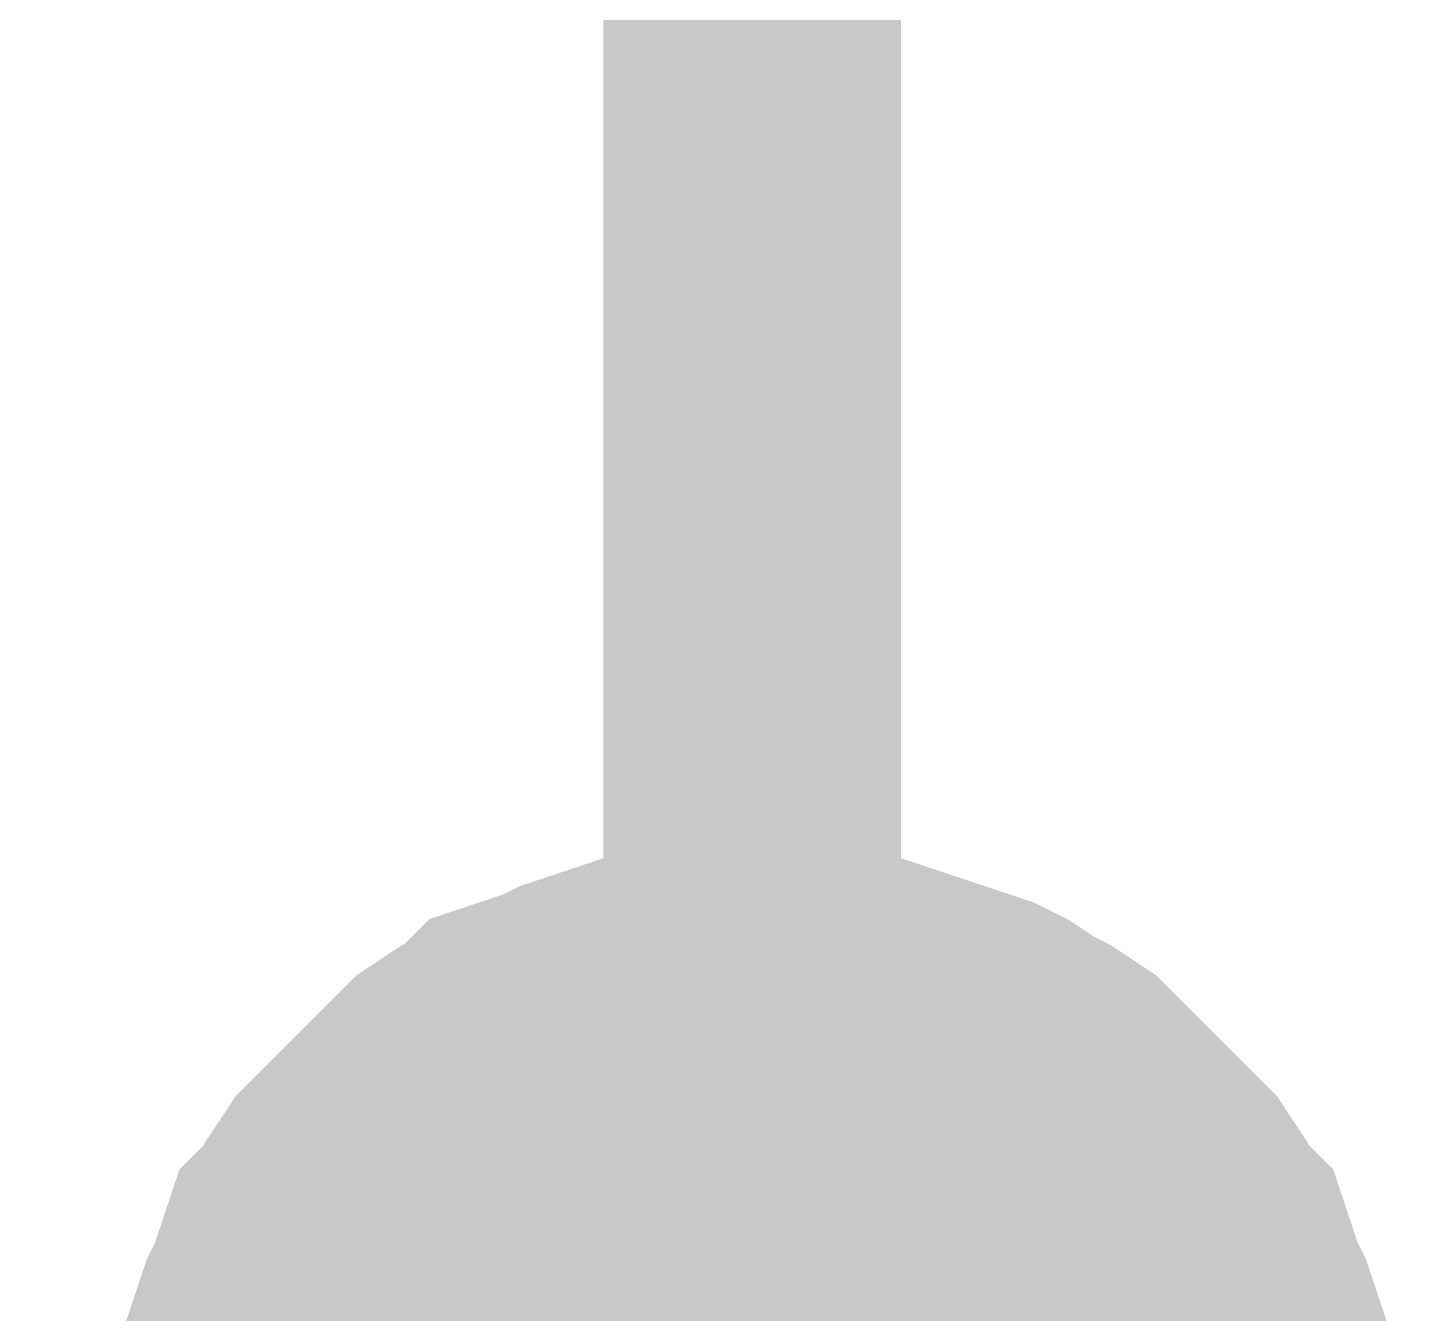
# Model space of a CAD drawing. Header units: inches. Extents: x 0 to 431, y 0 to 297.
# Drawn here: x 151.126 to 152.518, y 155.579 to 156.873 of the extents above; entities that cross this region are included whole.
import ezdxf

# ---------------------------------------------------------------- set-up
doc = ezdxf.new("R2010")
doc.units = ezdxf.units.IN
doc.layers.add('Sheet', color=255, linetype='Continuous')

msp = doc.modelspace()

# ---------------------------------------------------------------- linework, layer by layer
at = {"layer": 'Sheet'}
for points in [[(124.0047, 133.8324, 0.2997, 0.2997, 0), (151.8554, 133.8324, 0.2997, 0.2997, 0), (151.8554, 155.3999, 0.2997, 0.2997, 0), (151.8554, 169.5401, 0.2997, 0.2997, 0), (106.7818, 169.5401, 0.2997, 0.2997, 0)], [(151.3513, 155.4251, 0.2997, 0.2997, 0), (151.3513, 155.4503, 0.2997, 0.2997, 0), (151.3597, 155.4755, 0.2997, 0.2997, 0), (151.3597, 155.5007, 0.2997, 0.2997, 0), (151.3681, 155.5259, 0.2997, 0.2997, 0), (151.3765, 155.5511, 0.2997, 0.2997, 0), (151.3849, 155.5763, 0.2997, 0.2997, 0), (151.3933, 155.5931, 0.2997, 0.2997, 0), (151.4017, 155.6183, 0.2997, 0.2997, 0), (151.4101, 155.6435, 0.2997, 0.2997, 0), (151.4269, 155.6603, 0.2997, 0.2997, 0), (151.4353, 155.6771, 0.2997, 0.2997, 0), (151.4521, 155.7024, 0.2997, 0.2997, 0), (151.4689, 155.7192, 0.2997, 0.2997, 0), (151.4857, 155.736, 0.2997, 0.2997, 0), (151.5025, 155.7528, 0.2997, 0.2997, 0), (151.5193, 155.7696, 0.2997, 0.2997, 0), (151.5361, 155.7864, 0.2997, 0.2997, 0), (151.5529, 155.8032, 0.2997, 0.2997, 0), (151.5781, 155.82, 0.2997, 0.2997, 0), (151.5949, 155.8284, 0.2997, 0.2997, 0), (151.6117, 155.8452, 0.2997, 0.2997, 0), (151.6369, 155.8536, 0.2997, 0.2997, 0), (151.6621, 155.862, 0.2997, 0.2997, 0), (151.6789, 155.8704, 0.2997, 0.2997, 0), (151.7041, 155.8788, 0.2997, 0.2997, 0), (151.7293, 155.8872, 0.2997, 0.2997, 0), (151.7546, 155.8956, 0.2997, 0.2997, 0), (151.7798, 155.8956, 0.2997, 0.2997, 0), (151.805, 155.904, 0.2997, 0.2997, 0), (151.8302, 155.904, 0.2997, 0.2997, 0), (151.8554, 155.904, 0.2997, 0.2997, 0)], [(151.3513, 155.4251, 0.2997, 0.2997, 0), (151.3513, 155.4503, 0.2997, 0.2997, 0), (151.3597, 155.4755, 0.2997, 0.2997, 0), (151.3597, 155.5007, 0.2997, 0.2997, 0), (151.3681, 155.5259, 0.2997, 0.2997, 0), (151.3765, 155.5511, 0.2997, 0.2997, 0), (151.3849, 155.5763, 0.2997, 0.2997, 0), (151.3933, 155.5931, 0.2997, 0.2997, 0), (151.4017, 155.6183, 0.2997, 0.2997, 0), (151.4101, 155.6435, 0.2997, 0.2997, 0), (151.4269, 155.6603, 0.2997, 0.2997, 0), (151.4353, 155.6771, 0.2997, 0.2997, 0), (151.4521, 155.7024, 0.2997, 0.2997, 0), (151.4689, 155.7192, 0.2997, 0.2997, 0), (151.4857, 155.736, 0.2997, 0.2997, 0), (151.5025, 155.7528, 0.2997, 0.2997, 0), (151.5193, 155.7696, 0.2997, 0.2997, 0), (151.5361, 155.7864, 0.2997, 0.2997, 0), (151.5529, 155.8032, 0.2997, 0.2997, 0), (151.5781, 155.82, 0.2997, 0.2997, 0), (151.5949, 155.8284, 0.2997, 0.2997, 0), (151.6117, 155.8452, 0.2997, 0.2997, 0), (151.6369, 155.8536, 0.2997, 0.2997, 0), (151.6621, 155.862, 0.2997, 0.2997, 0), (151.6789, 155.8704, 0.2997, 0.2997, 0), (151.7041, 155.8788, 0.2997, 0.2997, 0), (151.7293, 155.8872, 0.2997, 0.2997, 0), (151.7546, 155.8956, 0.2997, 0.2997, 0), (151.7798, 155.8956, 0.2997, 0.2997, 0), (151.805, 155.904, 0.2997, 0.2997, 0), (151.8302, 155.904, 0.2997, 0.2997, 0), (151.8554, 155.904, 0.2997, 0.2997, 0)], [(151.3513, 155.4251, 0.2997, 0.2997, 0), (151.3513, 155.4503, 0.2997, 0.2997, 0), (151.3597, 155.4755, 0.2997, 0.2997, 0), (151.3597, 155.5007, 0.2997, 0.2997, 0), (151.3681, 155.5259, 0.2997, 0.2997, 0), (151.3765, 155.5511, 0.2997, 0.2997, 0), (151.3849, 155.5763, 0.2997, 0.2997, 0), (151.3933, 155.5931, 0.2997, 0.2997, 0), (151.4017, 155.6183, 0.2997, 0.2997, 0), (151.4101, 155.6435, 0.2997, 0.2997, 0), (151.4269, 155.6603, 0.2997, 0.2997, 0), (151.4353, 155.6771, 0.2997, 0.2997, 0), (151.4521, 155.7024, 0.2997, 0.2997, 0), (151.4689, 155.7192, 0.2997, 0.2997, 0), (151.4857, 155.736, 0.2997, 0.2997, 0), (151.5025, 155.7528, 0.2997, 0.2997, 0), (151.5193, 155.7696, 0.2997, 0.2997, 0), (151.5361, 155.7864, 0.2997, 0.2997, 0), (151.5529, 155.8032, 0.2997, 0.2997, 0), (151.5781, 155.82, 0.2997, 0.2997, 0), (151.5949, 155.8284, 0.2997, 0.2997, 0), (151.6117, 155.8452, 0.2997, 0.2997, 0), (151.6369, 155.8536, 0.2997, 0.2997, 0), (151.6621, 155.862, 0.2997, 0.2997, 0), (151.6789, 155.8704, 0.2997, 0.2997, 0), (151.7041, 155.8788, 0.2997, 0.2997, 0), (151.7293, 155.8872, 0.2997, 0.2997, 0), (151.7546, 155.8956, 0.2997, 0.2997, 0), (151.7798, 155.8956, 0.2997, 0.2997, 0), (151.805, 155.904, 0.2997, 0.2997, 0), (151.8302, 155.904, 0.2997, 0.2997, 0), (151.8554, 155.904, 0.2997, 0.2997, 0)], [(151.3513, 155.4251, 0.2997, 0.2997, 0), (151.3513, 155.4503, 0.2997, 0.2997, 0), (151.3597, 155.4755, 0.2997, 0.2997, 0), (151.3597, 155.5007, 0.2997, 0.2997, 0), (151.3681, 155.5259, 0.2997, 0.2997, 0), (151.3765, 155.5511, 0.2997, 0.2997, 0), (151.3849, 155.5763, 0.2997, 0.2997, 0), (151.3933, 155.5931, 0.2997, 0.2997, 0), (151.4017, 155.6183, 0.2997, 0.2997, 0), (151.4101, 155.6435, 0.2997, 0.2997, 0), (151.4269, 155.6603, 0.2997, 0.2997, 0), (151.4353, 155.6771, 0.2997, 0.2997, 0), (151.4521, 155.7024, 0.2997, 0.2997, 0), (151.4689, 155.7192, 0.2997, 0.2997, 0), (151.4857, 155.736, 0.2997, 0.2997, 0), (151.5025, 155.7528, 0.2997, 0.2997, 0), (151.5193, 155.7696, 0.2997, 0.2997, 0), (151.5361, 155.7864, 0.2997, 0.2997, 0), (151.5529, 155.8032, 0.2997, 0.2997, 0), (151.5781, 155.82, 0.2997, 0.2997, 0), (151.5949, 155.8284, 0.2997, 0.2997, 0), (151.6117, 155.8452, 0.2997, 0.2997, 0), (151.6369, 155.8536, 0.2997, 0.2997, 0), (151.6621, 155.862, 0.2997, 0.2997, 0), (151.6789, 155.8704, 0.2997, 0.2997, 0), (151.7041, 155.8788, 0.2997, 0.2997, 0), (151.7293, 155.8872, 0.2997, 0.2997, 0), (151.7546, 155.8956, 0.2997, 0.2997, 0), (151.7798, 155.8956, 0.2997, 0.2997, 0), (151.805, 155.904, 0.2997, 0.2997, 0), (151.8302, 155.904, 0.2997, 0.2997, 0), (151.8554, 155.904, 0.2997, 0.2997, 0)], [(151.8554, 155.904, 0.2997, 0.2997, 0), (151.8554, 155.904, 0.2997, 0.2997, 0)], [(151.8554, 155.904, 0.2997, 0.2997, 0), (151.8806, 155.904, 0.2997, 0.2997, 0), (151.9058, 155.904, 0.2997, 0.2997, 0), (151.931, 155.8956, 0.2997, 0.2997, 0), (151.9562, 155.8956, 0.2997, 0.2997, 0), (151.9814, 155.8872, 0.2997, 0.2997, 0), (152.0066, 155.8788, 0.2997, 0.2997, 0), (152.0318, 155.8704, 0.2997, 0.2997, 0), (152.057, 155.862, 0.2997, 0.2997, 0), (152.0822, 155.8536, 0.2997, 0.2997, 0), (152.099, 155.8452, 0.2997, 0.2997, 0), (152.1242, 155.8284, 0.2997, 0.2997, 0), (152.141, 155.82, 0.2997, 0.2997, 0), (152.1662, 155.8032, 0.2997, 0.2997, 0), (152.183, 155.7864, 0.2997, 0.2997, 0), (152.1998, 155.7696, 0.2997, 0.2997, 0), (152.2166, 155.7528, 0.2997, 0.2997, 0), (152.2334, 155.736, 0.2997, 0.2997, 0), (152.2502, 155.7192, 0.2997, 0.2997, 0), (152.267, 155.7024, 0.2997, 0.2997, 0), (152.2838, 155.6771, 0.2997, 0.2997, 0), (152.2922, 155.6603, 0.2997, 0.2997, 0), (152.309, 155.6435, 0.2997, 0.2997, 0), (152.3174, 155.6183, 0.2997, 0.2997, 0), (152.3258, 155.5931, 0.2997, 0.2997, 0), (152.3342, 155.5763, 0.2997, 0.2997, 0), (152.3427, 155.5511, 0.2997, 0.2997, 0), (152.3511, 155.5259, 0.2997, 0.2997, 0), (152.3595, 155.5007, 0.2997, 0.2997, 0), (152.3595, 155.4755, 0.2997, 0.2997, 0), (152.3679, 155.4503, 0.2997, 0.2997, 0), (152.3679, 155.4251, 0.2997, 0.2997, 0)], [(151.8554, 155.904, 0.2997, 0.2997, 0), (151.8554, 155.904, 0.2997, 0.2997, 0)], [(151.8554, 155.904, 0.2997, 0.2997, 0), (151.8806, 155.904, 0.2997, 0.2997, 0), (151.9058, 155.904, 0.2997, 0.2997, 0), (151.931, 155.8956, 0.2997, 0.2997, 0), (151.9562, 155.8956, 0.2997, 0.2997, 0), (151.9814, 155.8872, 0.2997, 0.2997, 0), (152.0066, 155.8788, 0.2997, 0.2997, 0), (152.0318, 155.8704, 0.2997, 0.2997, 0), (152.057, 155.862, 0.2997, 0.2997, 0), (152.0822, 155.8536, 0.2997, 0.2997, 0), (152.099, 155.8452, 0.2997, 0.2997, 0), (152.1242, 155.8284, 0.2997, 0.2997, 0), (152.141, 155.82, 0.2997, 0.2997, 0), (152.1662, 155.8032, 0.2997, 0.2997, 0), (152.183, 155.7864, 0.2997, 0.2997, 0), (152.1998, 155.7696, 0.2997, 0.2997, 0), (152.2166, 155.7528, 0.2997, 0.2997, 0), (152.2334, 155.736, 0.2997, 0.2997, 0), (152.2502, 155.7192, 0.2997, 0.2997, 0), (152.267, 155.7024, 0.2997, 0.2997, 0), (152.2838, 155.6771, 0.2997, 0.2997, 0), (152.2922, 155.6603, 0.2997, 0.2997, 0), (152.309, 155.6435, 0.2997, 0.2997, 0), (152.3174, 155.6183, 0.2997, 0.2997, 0), (152.3258, 155.5931, 0.2997, 0.2997, 0), (152.3342, 155.5763, 0.2997, 0.2997, 0), (152.3427, 155.5511, 0.2997, 0.2997, 0), (152.3511, 155.5259, 0.2997, 0.2997, 0), (152.3595, 155.5007, 0.2997, 0.2997, 0), (152.3595, 155.4755, 0.2997, 0.2997, 0), (152.3679, 155.4503, 0.2997, 0.2997, 0), (152.3679, 155.4251, 0.2997, 0.2997, 0)], [(151.8554, 155.904, 0.2997, 0.2997, 0), (151.8554, 155.904, 0.2997, 0.2997, 0)], [(151.8554, 155.904, 0.2997, 0.2997, 0), (151.8806, 155.904, 0.2997, 0.2997, 0), (151.9058, 155.904, 0.2997, 0.2997, 0), (151.931, 155.8956, 0.2997, 0.2997, 0), (151.9562, 155.8956, 0.2997, 0.2997, 0), (151.9814, 155.8872, 0.2997, 0.2997, 0), (152.0066, 155.8788, 0.2997, 0.2997, 0), (152.0318, 155.8704, 0.2997, 0.2997, 0), (152.057, 155.862, 0.2997, 0.2997, 0), (152.0822, 155.8536, 0.2997, 0.2997, 0), (152.099, 155.8452, 0.2997, 0.2997, 0), (152.1242, 155.8284, 0.2997, 0.2997, 0), (152.141, 155.82, 0.2997, 0.2997, 0), (152.1662, 155.8032, 0.2997, 0.2997, 0), (152.183, 155.7864, 0.2997, 0.2997, 0), (152.1998, 155.7696, 0.2997, 0.2997, 0), (152.2166, 155.7528, 0.2997, 0.2997, 0), (152.2334, 155.736, 0.2997, 0.2997, 0), (152.2502, 155.7192, 0.2997, 0.2997, 0), (152.267, 155.7024, 0.2997, 0.2997, 0), (152.2838, 155.6771, 0.2997, 0.2997, 0), (152.2922, 155.6603, 0.2997, 0.2997, 0), (152.309, 155.6435, 0.2997, 0.2997, 0), (152.3174, 155.6183, 0.2997, 0.2997, 0), (152.3258, 155.5931, 0.2997, 0.2997, 0), (152.3342, 155.5763, 0.2997, 0.2997, 0), (152.3427, 155.5511, 0.2997, 0.2997, 0), (152.3511, 155.5259, 0.2997, 0.2997, 0), (152.3595, 155.5007, 0.2997, 0.2997, 0), (152.3595, 155.4755, 0.2997, 0.2997, 0), (152.3679, 155.4503, 0.2997, 0.2997, 0), (152.3679, 155.4251, 0.2997, 0.2997, 0)], [(151.8554, 155.904, 0.2997, 0.2997, 0), (151.8554, 155.904, 0.2997, 0.2997, 0)], [(151.8554, 155.904, 0.2997, 0.2997, 0), (151.8806, 155.904, 0.2997, 0.2997, 0), (151.9058, 155.904, 0.2997, 0.2997, 0), (151.931, 155.8956, 0.2997, 0.2997, 0), (151.9562, 155.8956, 0.2997, 0.2997, 0), (151.9814, 155.8872, 0.2997, 0.2997, 0), (152.0066, 155.8788, 0.2997, 0.2997, 0), (152.0318, 155.8704, 0.2997, 0.2997, 0), (152.057, 155.862, 0.2997, 0.2997, 0), (152.0822, 155.8536, 0.2997, 0.2997, 0), (152.099, 155.8452, 0.2997, 0.2997, 0), (152.1242, 155.8284, 0.2997, 0.2997, 0), (152.141, 155.82, 0.2997, 0.2997, 0), (152.1662, 155.8032, 0.2997, 0.2997, 0), (152.183, 155.7864, 0.2997, 0.2997, 0), (152.1998, 155.7696, 0.2997, 0.2997, 0), (152.2166, 155.7528, 0.2997, 0.2997, 0), (152.2334, 155.736, 0.2997, 0.2997, 0), (152.2502, 155.7192, 0.2997, 0.2997, 0), (152.267, 155.7024, 0.2997, 0.2997, 0), (152.2838, 155.6771, 0.2997, 0.2997, 0), (152.2922, 155.6603, 0.2997, 0.2997, 0), (152.309, 155.6435, 0.2997, 0.2997, 0), (152.3174, 155.6183, 0.2997, 0.2997, 0), (152.3258, 155.5931, 0.2997, 0.2997, 0), (152.3342, 155.5763, 0.2997, 0.2997, 0), (152.3427, 155.5511, 0.2997, 0.2997, 0), (152.3511, 155.5259, 0.2997, 0.2997, 0), (152.3595, 155.5007, 0.2997, 0.2997, 0), (152.3595, 155.4755, 0.2997, 0.2997, 0), (152.3679, 155.4503, 0.2997, 0.2997, 0), (152.3679, 155.4251, 0.2997, 0.2997, 0)], [(151.3681, 155.5259, 0.0991, 0.0991, 0), (151.3765, 155.5511, 0.0991, 0.0991, 0), (151.3849, 155.5763, 0.0991, 0.0991, 0), (151.3933, 155.5931, 0.0991, 0.0991, 0), (151.4017, 155.6183, 0.0991, 0.0991, 0), (151.4101, 155.6435, 0.0991, 0.0991, 0), (151.4269, 155.6603, 0.0991, 0.0991, 0), (151.4353, 155.6771, 0.0991, 0.0991, 0), (151.4521, 155.7024, 0.0991, 0.0991, 0), (151.4689, 155.7192, 0.0991, 0.0991, 0), (151.4857, 155.736, 0.0991, 0.0991, 0), (151.5025, 155.7528, 0.0991, 0.0991, 0), (151.5193, 155.7696, 0.0991, 0.0991, 0), (151.5361, 155.7864, 0.0991, 0.0991, 0), (151.5529, 155.8032, 0.0991, 0.0991, 0), (151.5781, 155.82, 0.0991, 0.0991, 0), (151.5949, 155.8284, 0.0991, 0.0991, 0), (151.6117, 155.8452, 0.0991, 0.0991, 0), (151.6369, 155.8536, 0.0991, 0.0991, 0), (151.6621, 155.862, 0.0991, 0.0991, 0), (151.6789, 155.8704, 0.0991, 0.0991, 0), (151.7041, 155.8788, 0.0991, 0.0991, 0), (151.7293, 155.8872, 0.0991, 0.0991, 0), (151.7546, 155.8956, 0.0991, 0.0991, 0), (151.7798, 155.8956, 0.0991, 0.0991, 0), (151.805, 155.904, 0.0991, 0.0991, 0), (151.8302, 155.904, 0.0991, 0.0991, 0), (151.8554, 155.904, 0.0991, 0.0991, 0)], [(151.3681, 155.5259, 0.0991, 0.0991, 0), (151.3765, 155.5511, 0.0991, 0.0991, 0), (151.3849, 155.5763, 0.0991, 0.0991, 0), (151.3933, 155.5931, 0.0991, 0.0991, 0), (151.4017, 155.6183, 0.0991, 0.0991, 0), (151.4101, 155.6435, 0.0991, 0.0991, 0), (151.4269, 155.6603, 0.0991, 0.0991, 0), (151.4353, 155.6771, 0.0991, 0.0991, 0), (151.4521, 155.7024, 0.0991, 0.0991, 0), (151.4689, 155.7192, 0.0991, 0.0991, 0), (151.4857, 155.736, 0.0991, 0.0991, 0), (151.5025, 155.7528, 0.0991, 0.0991, 0), (151.5193, 155.7696, 0.0991, 0.0991, 0), (151.5361, 155.7864, 0.0991, 0.0991, 0), (151.5529, 155.8032, 0.0991, 0.0991, 0), (151.5781, 155.82, 0.0991, 0.0991, 0), (151.5949, 155.8284, 0.0991, 0.0991, 0), (151.6117, 155.8452, 0.0991, 0.0991, 0), (151.6369, 155.8536, 0.0991, 0.0991, 0), (151.6621, 155.862, 0.0991, 0.0991, 0), (151.6789, 155.8704, 0.0991, 0.0991, 0), (151.7041, 155.8788, 0.0991, 0.0991, 0), (151.7293, 155.8872, 0.0991, 0.0991, 0), (151.7546, 155.8956, 0.0991, 0.0991, 0), (151.7798, 155.8956, 0.0991, 0.0991, 0), (151.805, 155.904, 0.0991, 0.0991, 0), (151.8302, 155.904, 0.0991, 0.0991, 0), (151.8554, 155.904, 0.0991, 0.0991, 0)], [(151.3681, 155.5259, 0.0991, 0.0991, 0), (151.3765, 155.5511, 0.0991, 0.0991, 0), (151.3849, 155.5763, 0.0991, 0.0991, 0), (151.3933, 155.5931, 0.0991, 0.0991, 0), (151.4017, 155.6183, 0.0991, 0.0991, 0), (151.4101, 155.6435, 0.0991, 0.0991, 0), (151.4269, 155.6603, 0.0991, 0.0991, 0), (151.4353, 155.6771, 0.0991, 0.0991, 0), (151.4521, 155.7024, 0.0991, 0.0991, 0), (151.4689, 155.7192, 0.0991, 0.0991, 0), (151.4857, 155.736, 0.0991, 0.0991, 0), (151.5025, 155.7528, 0.0991, 0.0991, 0), (151.5193, 155.7696, 0.0991, 0.0991, 0), (151.5361, 155.7864, 0.0991, 0.0991, 0), (151.5529, 155.8032, 0.0991, 0.0991, 0), (151.5781, 155.82, 0.0991, 0.0991, 0), (151.5949, 155.8284, 0.0991, 0.0991, 0), (151.6117, 155.8452, 0.0991, 0.0991, 0), (151.6369, 155.8536, 0.0991, 0.0991, 0), (151.6621, 155.862, 0.0991, 0.0991, 0), (151.6789, 155.8704, 0.0991, 0.0991, 0), (151.7041, 155.8788, 0.0991, 0.0991, 0), (151.7293, 155.8872, 0.0991, 0.0991, 0), (151.7546, 155.8956, 0.0991, 0.0991, 0), (151.7798, 155.8956, 0.0991, 0.0991, 0), (151.805, 155.904, 0.0991, 0.0991, 0), (151.8302, 155.904, 0.0991, 0.0991, 0), (151.8554, 155.904, 0.0991, 0.0991, 0)], [(151.3681, 155.5259, 0.0991, 0.0991, 0), (151.3765, 155.5511, 0.0991, 0.0991, 0), (151.3849, 155.5763, 0.0991, 0.0991, 0), (151.3933, 155.5931, 0.0991, 0.0991, 0), (151.4017, 155.6183, 0.0991, 0.0991, 0), (151.4101, 155.6435, 0.0991, 0.0991, 0), (151.4269, 155.6603, 0.0991, 0.0991, 0), (151.4353, 155.6771, 0.0991, 0.0991, 0), (151.4521, 155.7024, 0.0991, 0.0991, 0), (151.4689, 155.7192, 0.0991, 0.0991, 0), (151.4857, 155.736, 0.0991, 0.0991, 0), (151.5025, 155.7528, 0.0991, 0.0991, 0), (151.5193, 155.7696, 0.0991, 0.0991, 0), (151.5361, 155.7864, 0.0991, 0.0991, 0), (151.5529, 155.8032, 0.0991, 0.0991, 0), (151.5781, 155.82, 0.0991, 0.0991, 0), (151.5949, 155.8284, 0.0991, 0.0991, 0), (151.6117, 155.8452, 0.0991, 0.0991, 0), (151.6369, 155.8536, 0.0991, 0.0991, 0), (151.6621, 155.862, 0.0991, 0.0991, 0), (151.6789, 155.8704, 0.0991, 0.0991, 0), (151.7041, 155.8788, 0.0991, 0.0991, 0), (151.7293, 155.8872, 0.0991, 0.0991, 0), (151.7546, 155.8956, 0.0991, 0.0991, 0), (151.7798, 155.8956, 0.0991, 0.0991, 0), (151.805, 155.904, 0.0991, 0.0991, 0), (151.8302, 155.904, 0.0991, 0.0991, 0), (151.8554, 155.904, 0.0991, 0.0991, 0)], [(151.8554, 155.904, 0.0991, 0.0991, 0), (151.8554, 155.904, 0.0991, 0.0991, 0)], [(151.8554, 155.904, 0.0991, 0.0991, 0), (151.8806, 155.904, 0.0991, 0.0991, 0), (151.9058, 155.904, 0.0991, 0.0991, 0), (151.931, 155.8956, 0.0991, 0.0991, 0), (151.9562, 155.8956, 0.0991, 0.0991, 0), (151.9814, 155.8872, 0.0991, 0.0991, 0), (152.0066, 155.8788, 0.0991, 0.0991, 0), (152.0318, 155.8704, 0.0991, 0.0991, 0), (152.057, 155.862, 0.0991, 0.0991, 0), (152.0822, 155.8536, 0.0991, 0.0991, 0), (152.099, 155.8452, 0.0991, 0.0991, 0), (152.1242, 155.8284, 0.0991, 0.0991, 0), (152.141, 155.82, 0.0991, 0.0991, 0), (152.1662, 155.8032, 0.0991, 0.0991, 0), (152.183, 155.7864, 0.0991, 0.0991, 0), (152.1998, 155.7696, 0.0991, 0.0991, 0), (152.2166, 155.7528, 0.0991, 0.0991, 0), (152.2334, 155.736, 0.0991, 0.0991, 0), (152.2502, 155.7192, 0.0991, 0.0991, 0), (152.267, 155.7024, 0.0991, 0.0991, 0), (152.2838, 155.6771, 0.0991, 0.0991, 0), (152.2922, 155.6603, 0.0991, 0.0991, 0), (152.309, 155.6435, 0.0991, 0.0991, 0), (152.3174, 155.6183, 0.0991, 0.0991, 0), (152.3258, 155.5931, 0.0991, 0.0991, 0), (152.3342, 155.5763, 0.0991, 0.0991, 0), (152.3427, 155.5511, 0.0991, 0.0991, 0), (152.3511, 155.5259, 0.0991, 0.0991, 0)], [(151.8554, 155.904, 0.0991, 0.0991, 0), (151.8554, 155.904, 0.0991, 0.0991, 0)], [(151.8554, 155.904, 0.0991, 0.0991, 0), (151.8806, 155.904, 0.0991, 0.0991, 0), (151.9058, 155.904, 0.0991, 0.0991, 0), (151.931, 155.8956, 0.0991, 0.0991, 0), (151.9562, 155.8956, 0.0991, 0.0991, 0), (151.9814, 155.8872, 0.0991, 0.0991, 0), (152.0066, 155.8788, 0.0991, 0.0991, 0), (152.0318, 155.8704, 0.0991, 0.0991, 0), (152.057, 155.862, 0.0991, 0.0991, 0), (152.0822, 155.8536, 0.0991, 0.0991, 0), (152.099, 155.8452, 0.0991, 0.0991, 0), (152.1242, 155.8284, 0.0991, 0.0991, 0), (152.141, 155.82, 0.0991, 0.0991, 0), (152.1662, 155.8032, 0.0991, 0.0991, 0), (152.183, 155.7864, 0.0991, 0.0991, 0), (152.1998, 155.7696, 0.0991, 0.0991, 0), (152.2166, 155.7528, 0.0991, 0.0991, 0), (152.2334, 155.736, 0.0991, 0.0991, 0), (152.2502, 155.7192, 0.0991, 0.0991, 0), (152.267, 155.7024, 0.0991, 0.0991, 0), (152.2838, 155.6771, 0.0991, 0.0991, 0), (152.2922, 155.6603, 0.0991, 0.0991, 0), (152.309, 155.6435, 0.0991, 0.0991, 0), (152.3174, 155.6183, 0.0991, 0.0991, 0), (152.3258, 155.5931, 0.0991, 0.0991, 0), (152.3342, 155.5763, 0.0991, 0.0991, 0), (152.3427, 155.5511, 0.0991, 0.0991, 0), (152.3511, 155.5259, 0.0991, 0.0991, 0)], [(151.8554, 155.904, 0.0991, 0.0991, 0), (151.8554, 155.904, 0.0991, 0.0991, 0)], [(151.8554, 155.904, 0.0991, 0.0991, 0), (151.8806, 155.904, 0.0991, 0.0991, 0), (151.9058, 155.904, 0.0991, 0.0991, 0), (151.931, 155.8956, 0.0991, 0.0991, 0), (151.9562, 155.8956, 0.0991, 0.0991, 0), (151.9814, 155.8872, 0.0991, 0.0991, 0), (152.0066, 155.8788, 0.0991, 0.0991, 0), (152.0318, 155.8704, 0.0991, 0.0991, 0), (152.057, 155.862, 0.0991, 0.0991, 0), (152.0822, 155.8536, 0.0991, 0.0991, 0), (152.099, 155.8452, 0.0991, 0.0991, 0), (152.1242, 155.8284, 0.0991, 0.0991, 0), (152.141, 155.82, 0.0991, 0.0991, 0), (152.1662, 155.8032, 0.0991, 0.0991, 0), (152.183, 155.7864, 0.0991, 0.0991, 0), (152.1998, 155.7696, 0.0991, 0.0991, 0), (152.2166, 155.7528, 0.0991, 0.0991, 0), (152.2334, 155.736, 0.0991, 0.0991, 0), (152.2502, 155.7192, 0.0991, 0.0991, 0), (152.267, 155.7024, 0.0991, 0.0991, 0), (152.2838, 155.6771, 0.0991, 0.0991, 0), (152.2922, 155.6603, 0.0991, 0.0991, 0), (152.309, 155.6435, 0.0991, 0.0991, 0), (152.3174, 155.6183, 0.0991, 0.0991, 0), (152.3258, 155.5931, 0.0991, 0.0991, 0), (152.3342, 155.5763, 0.0991, 0.0991, 0), (152.3427, 155.5511, 0.0991, 0.0991, 0), (152.3511, 155.5259, 0.0991, 0.0991, 0)], [(151.8554, 155.904, 0.0991, 0.0991, 0), (151.8554, 155.904, 0.0991, 0.0991, 0)], [(151.8554, 155.904, 0.0991, 0.0991, 0), (151.8806, 155.904, 0.0991, 0.0991, 0), (151.9058, 155.904, 0.0991, 0.0991, 0), (151.931, 155.8956, 0.0991, 0.0991, 0), (151.9562, 155.8956, 0.0991, 0.0991, 0), (151.9814, 155.8872, 0.0991, 0.0991, 0), (152.0066, 155.8788, 0.0991, 0.0991, 0), (152.0318, 155.8704, 0.0991, 0.0991, 0), (152.057, 155.862, 0.0991, 0.0991, 0), (152.0822, 155.8536, 0.0991, 0.0991, 0), (152.099, 155.8452, 0.0991, 0.0991, 0), (152.1242, 155.8284, 0.0991, 0.0991, 0), (152.141, 155.82, 0.0991, 0.0991, 0), (152.1662, 155.8032, 0.0991, 0.0991, 0), (152.183, 155.7864, 0.0991, 0.0991, 0), (152.1998, 155.7696, 0.0991, 0.0991, 0), (152.2166, 155.7528, 0.0991, 0.0991, 0), (152.2334, 155.736, 0.0991, 0.0991, 0), (152.2502, 155.7192, 0.0991, 0.0991, 0), (152.267, 155.7024, 0.0991, 0.0991, 0), (152.2838, 155.6771, 0.0991, 0.0991, 0), (152.2922, 155.6603, 0.0991, 0.0991, 0), (152.309, 155.6435, 0.0991, 0.0991, 0), (152.3174, 155.6183, 0.0991, 0.0991, 0), (152.3258, 155.5931, 0.0991, 0.0991, 0), (152.3342, 155.5763, 0.0991, 0.0991, 0), (152.3427, 155.5511, 0.0991, 0.0991, 0), (152.3511, 155.5259, 0.0991, 0.0991, 0)]]:
    msp.add_lwpolyline(points, format="xyseb", dxfattribs=at)
msp.add_lwpolyline([(151.6, 155.4001, 0.508, 0.508, 1), (152.108, 155.4001, 0.508, 0.508, 1)], format="xyseb", close=True, dxfattribs=at)

doc.saveas('drawing.dxf')
